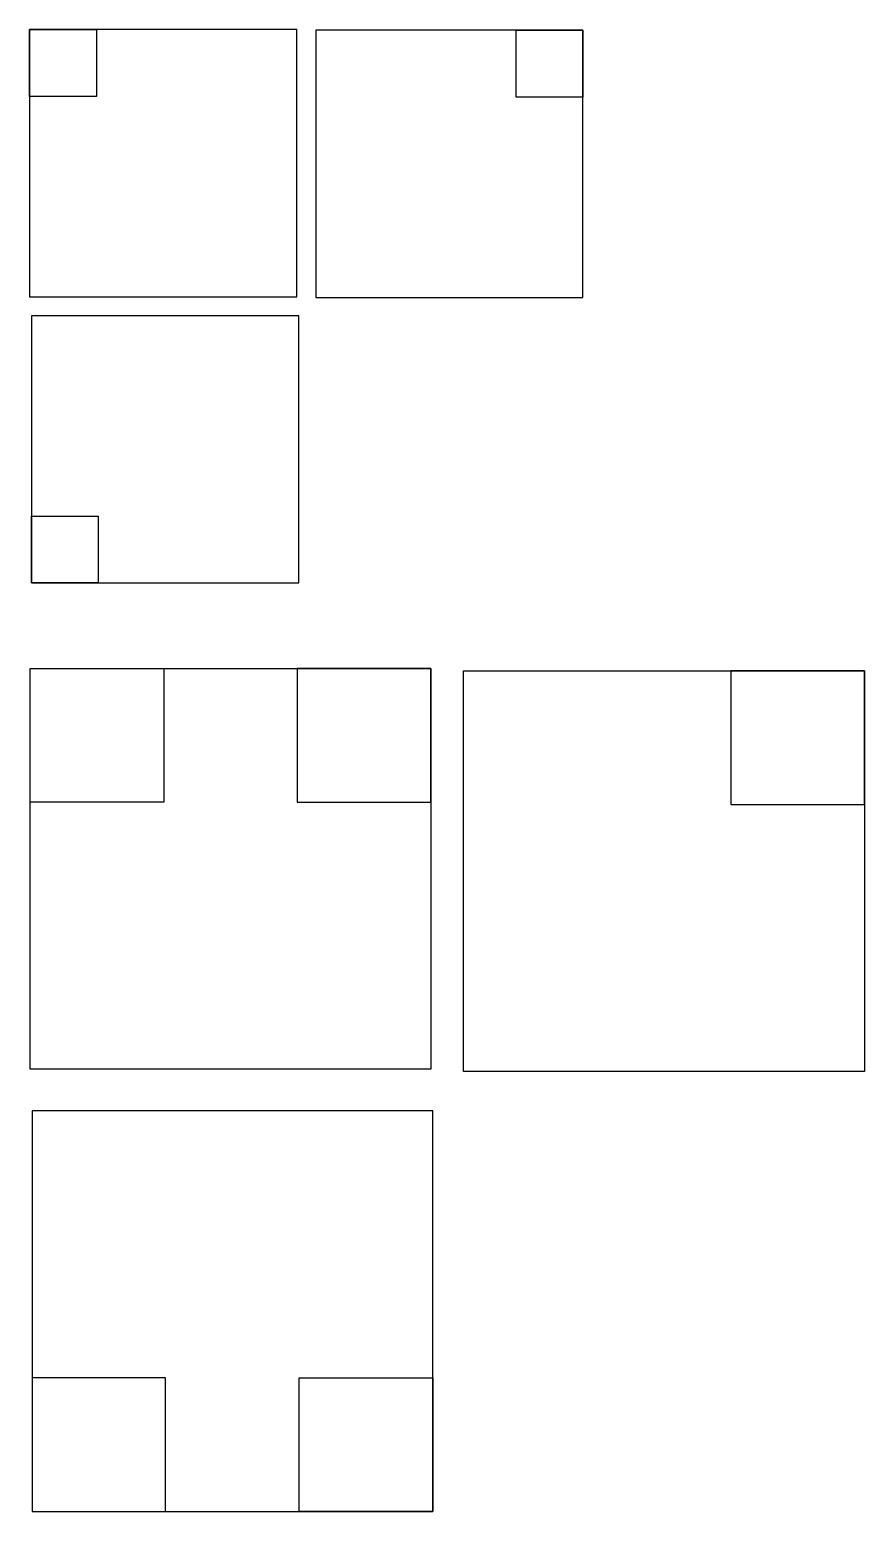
# Model space of a CAD drawing. Header units: millimetres. Extents: x 590 to 621.2, y 1818.5 to 1874.
import ezdxf

# ---------------------------------------------------------------- set-up
doc = ezdxf.new("R2010")
doc.units = ezdxf.units.MM

msp = doc.modelspace()

# ---------------------------------------------------------------- linework, layer by layer
for points in [[(592.491, 1873.959), (592.491, 1871.459), (589.991, 1871.459), (589.991, 1873.959)], [(589.991, 1873.959), (589.991, 1863.959), (599.991, 1863.959), (599.991, 1873.959)], [(610.705, 1873.933), (600.705, 1873.933), (600.705, 1863.933), (610.705, 1863.933)], [(610.705, 1871.433), (608.205, 1871.433), (608.205, 1873.933), (610.705, 1873.933)], [(590.062, 1853.249), (600.062, 1853.249), (600.062, 1863.249), (590.062, 1863.249)], [(590.062, 1855.749), (592.562, 1855.749), (592.562, 1853.249), (590.062, 1853.249)], [(590.011, 1850.038), (595.011, 1850.038), (595.011, 1845.038), (590.011, 1845.038)], [(590.011, 1850.038), (605.011, 1850.038), (605.011, 1835.038), (590.011, 1835.038)], [(605.011, 1850.038), (600.011, 1850.038), (600.011, 1845.038), (605.011, 1845.038)], [(606.237, 1849.95), (621.237, 1849.95), (621.237, 1834.95), (606.237, 1834.95)], [(621.237, 1849.95), (616.237, 1849.95), (616.237, 1844.95), (621.237, 1844.95)], [(590.081, 1818.484), (605.081, 1818.484), (605.081, 1833.484), (590.081, 1833.484)], [(590.081, 1818.484), (595.081, 1818.484), (595.081, 1823.484), (590.081, 1823.484)], [(605.081, 1818.484), (600.081, 1818.484), (600.081, 1823.484), (605.081, 1823.484)]]:
    msp.add_lwpolyline(points, close=True)

doc.saveas('drawing.dxf')
